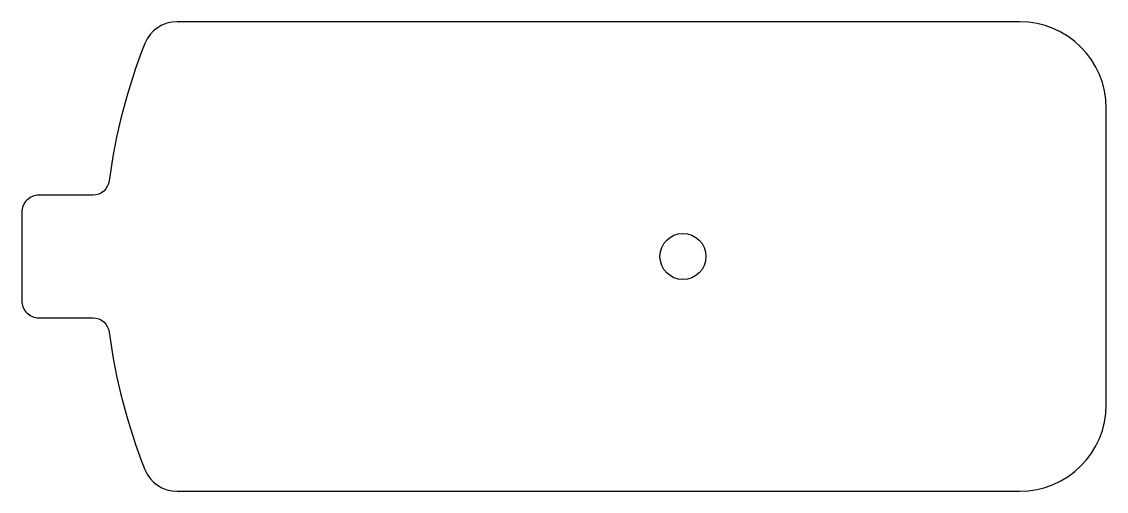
# Model space of a CAD drawing. Header units: millimetres. Extents: x -76 to 49, y -27 to 27.
import ezdxf

# ---------------------------------------------------------------- set-up
doc = ezdxf.new("R2010")
doc.units = ezdxf.units.MM
doc.layers.get('0').update_dxf_attribs({"linetype": 'CONTINUOUS'})

msp = doc.modelspace()

# ---------------------------------------------------------------- linework, layer by layer
msp.add_lwpolyline([(38.79, 27.07), (-58.3, 27.07, 0.307695), (-62.02, 24.54, 0.061493), (-66.13, 8.72, -0.376318), (-68.01, 7.07), (-74.21, 7.07, 0.41422), (-76.21, 5.07), (-76.21, -5.07, 0.414216), (-74.21, -7.07), (-68.01, -7.07, -0.376298), (-66.13, -8.72, 0.061493), (-62.02, -24.54, 0.307694), (-58.3, -27.07), (38.79, -27.07, 0.414213), (48.79, -17.07), (48.79, 17.07, 0.414213)], format="xyb", close=True)
msp.add_circle((0, 0), 2.65)

doc.saveas('drawing.dxf')
